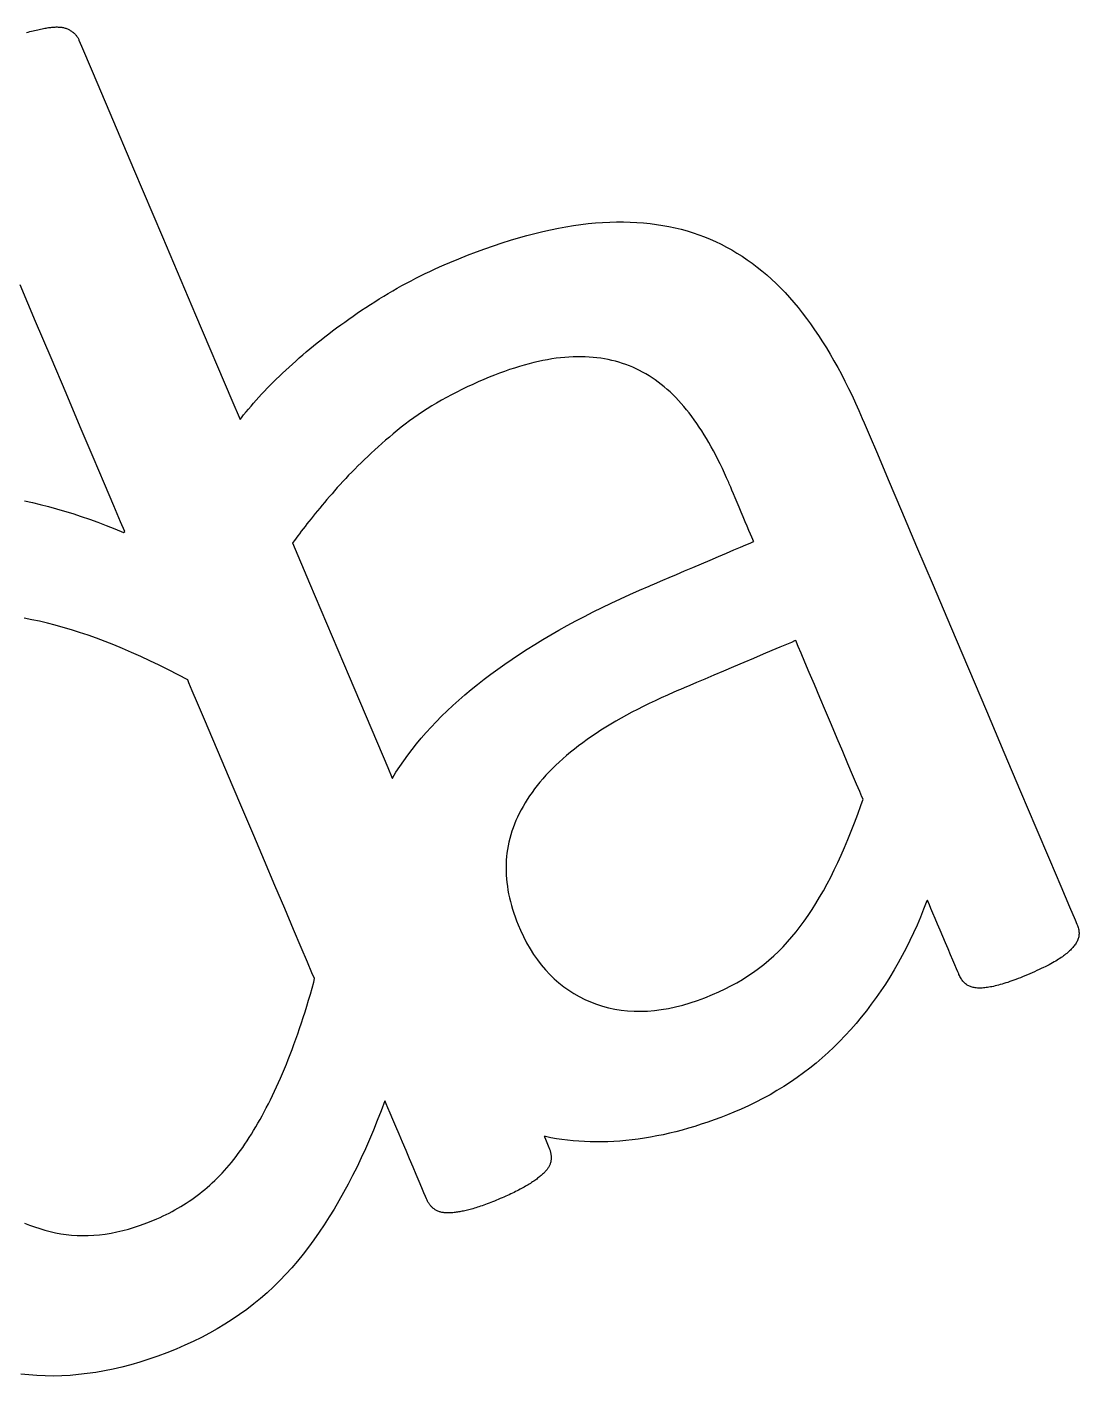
# Model space of a CAD drawing. Header units: millimetres. Extents: x 47 to 159, y 49 to 299.
# Drawn here: x 96.38 to 102.97, y 180.49 to 188.93 of the extents above; entities that cross this region are included whole.
import ezdxf

# ---------------------------------------------------------------- set-up
doc = ezdxf.new("R2010")
doc.units = ezdxf.units.MM

# ---------------------------------------------------------------- blocks, each defined once
blk = doc.blocks.new('angel 01')
for points in [[(-26.294, 137.1653), (-26.2446, 137.1548), (-26.1948, 137.1432), (-26.1446, 137.1306), (-26.0941, 137.1168), (-26.0431, 137.1019), (-25.9917, 137.086), (-25.9399, 137.069), (-25.8877, 137.0509), (-25.8351, 137.0317), (-25.7821, 137.0114), (-25.7287, 136.99), (-25.6749, 136.9675), (-25.6668, 136.9753), (-25.692, 137.0348), (-25.7349, 137.1358), (-25.7929, 137.2725), (-25.8637, 137.4392), (-25.9447, 137.6299), (-26.0334, 137.839), (-26.1274, 138.0605), (-26.2243, 138.2887), (-26.3215, 138.5177)], [(-26.2821, 140.0962), (-26.2712, 140.0994), (-26.2606, 140.1024), (-26.2502, 140.1052), (-26.2401, 140.1078), (-26.2303, 140.1102), (-26.2206, 140.1125), (-26.2112, 140.1147), (-26.202, 140.1167), (-26.193, 140.1187), (-26.1842, 140.1204), (-26.1757, 140.1221), (-26.1673, 140.1236), (-26.1592, 140.125), (-26.1513, 140.1262), (-26.1436, 140.1274), (-26.1361, 140.1284), (-26.1289, 140.1292), (-26.1218, 140.13), (-26.115, 140.1306), (-26.1084, 140.131), (-26.102, 140.1314), (-26.0958, 140.1316), (-26.0898, 140.1316), (-26.0838, 140.1315), (-26.078, 140.1313), (-26.0723, 140.1308), (-26.0666, 140.1302), (-26.0611, 140.1295), (-26.0557, 140.1286), (-26.0504, 140.1275), (-26.0452, 140.1263), (-26.0401, 140.1249), (-26.0351, 140.1233), (-26.0302, 140.1216), (-26.0254, 140.1197), (-26.0207, 140.1176), (-26.0162, 140.1154), (-26.0117, 140.1131), (-26.0073, 140.1106), (-26.003, 140.1079), (-25.999, 140.1051), (-25.9951, 140.1022), (-25.9913, 140.0993), (-25.9876, 140.0963), (-25.9841, 140.0932), (-25.9807, 140.0901), (-25.9775, 140.0868), (-25.9743, 140.0835), (-25.9714, 140.0801), (-25.9685, 140.0766), (-25.9659, 140.0731), (-25.9633, 140.0695), (-25.9609, 140.0657), (-25.9586, 140.0619), (-25.9565, 140.0581), (-25.9545, 140.0541), (-25.9527, 140.0501), (-25.936, 140.0109), (-25.8702, 139.8558), (-25.7597, 139.5954), (-25.6107, 139.2444), (-25.4296, 138.8178), (-25.2226, 138.3302), (-24.9961, 137.7965), (-24.9447, 137.6753), (-24.9364, 137.6859), (-24.9219, 137.7039), (-24.907, 137.7223), (-24.8916, 137.7407), (-24.8759, 137.7592), (-24.8598, 137.7777), (-24.8433, 137.7963), (-24.8265, 137.8148), (-24.8093, 137.8335), (-24.7917, 137.8522), (-24.7738, 137.8709), (-24.7555, 137.8896), (-24.7368, 137.9084), (-24.7178, 137.9273), (-24.6984, 137.9461), (-24.6786, 137.9651), (-24.6585, 137.984), (-24.638, 138.003), (-24.6171, 138.0221), (-24.5958, 138.0412), (-24.5742, 138.0603), (-24.5523, 138.0793), (-24.53, 138.0983), (-24.5074, 138.1172), (-24.4845, 138.1361), (-24.4612, 138.1549), (-24.4376, 138.1737), (-24.4137, 138.1924), (-24.3894, 138.2111), (-24.3648, 138.2297), (-24.3399, 138.2483), (-24.3146, 138.2668), (-24.2891, 138.2853), (-24.2631, 138.3037), (-24.2369, 138.322), (-24.2103, 138.3404), (-24.1834, 138.3586), (-24.1562, 138.3768), (-24.1287, 138.3948), (-24.101, 138.4126), (-24.0732, 138.43), (-24.0452, 138.4471), (-24.0171, 138.464), (-23.9888, 138.4805), (-23.9603, 138.4968), (-23.9317, 138.5128), (-23.9029, 138.5284), (-23.8739, 138.5438), (-23.8448, 138.5588), (-23.8155, 138.5736), (-23.786, 138.5881), (-23.7564, 138.6023), (-23.7266, 138.6161), (-23.6967, 138.6297), (-23.6665, 138.643), (-23.6319, 138.6578), (-23.5757, 138.6811), (-23.5202, 138.7032), (-23.4653, 138.7243), (-23.4111, 138.7442), (-23.3575, 138.763), (-23.3045, 138.7806), (-23.2522, 138.7972), (-23.2006, 138.8126), (-23.1495, 138.8269), (-23.0991, 138.8401), (-23.0494, 138.8521), (-23.0003, 138.863), (-22.9519, 138.8728), (-22.9041, 138.8815), (-22.8569, 138.8891), (-22.8104, 138.8955), (-22.7645, 138.9008), (-22.7193, 138.905), (-22.6746, 138.9082), (-22.6305, 138.9103), (-22.587, 138.9114), (-22.544, 138.9114), (-22.5016, 138.9104), (-22.4598, 138.9084), (-22.4186, 138.9054), (-22.3779, 138.9013), (-22.3377, 138.8962), (-22.2982, 138.89), (-22.2592, 138.8829), (-22.2208, 138.8747), (-22.1829, 138.8654), (-22.1456, 138.8552), (-22.1089, 138.8439), (-22.0727, 138.8316), (-22.0372, 138.8183), (-22.0021, 138.8039), (-21.9675, 138.7885), (-21.9334, 138.7721), (-21.8998, 138.7547), (-21.8666, 138.7363), (-21.8339, 138.7169), (-21.8017, 138.6966), (-21.7699, 138.6753), (-21.7386, 138.6529), (-21.7078, 138.6296), (-21.6775, 138.6053), (-21.6476, 138.5801), (-21.6182, 138.5538), (-21.5892, 138.5265), (-21.5607, 138.4983), (-21.5327, 138.469), (-21.5052, 138.4388), (-21.4781, 138.4076), (-21.4514, 138.3754), (-21.4251, 138.3422), (-21.3992, 138.3081), (-21.3735, 138.273), (-21.3482, 138.237), (-21.3232, 138.2), (-21.2986, 138.1621), (-21.2742, 138.1232), (-21.2502, 138.0834), (-21.2266, 138.0426), (-21.2032, 138.0009), (-21.1802, 137.9582), (-21.1576, 137.9146), (-21.1352, 137.87), (-21.1132, 137.8245), (-21.0915, 137.778), (-21.0702, 137.7306), (-21.0491, 137.6822), (-21.0372, 137.654), (-21.0061, 137.5808), (-20.9549, 137.4603), (-20.8865, 137.2991), (-20.8036, 137.1039), (-20.7092, 136.8814), (-20.606, 136.6384), (-20.4969, 136.3814), (-20.3848, 136.1172), (-20.2724, 135.8524), (-20.1626, 135.5937), (-20.0583, 135.3479), (-19.9622, 135.1215), (-19.8772, 134.9214), (-19.8062, 134.754), (-19.7519, 134.6262), (-19.7173, 134.5447), (-19.7051, 134.516), (-19.7023, 134.509), (-19.6999, 134.5022), (-19.6978, 134.4954), (-19.696, 134.4887), (-19.6946, 134.482), (-19.6935, 134.4755), (-19.6928, 134.4691), (-19.6924, 134.4627), (-19.6924, 134.4564), (-19.6927, 134.4502), (-19.6933, 134.4441), (-19.6943, 134.4381), (-19.6957, 134.4322), (-19.6973, 134.4263), (-19.6994, 134.4205), (-19.7017, 134.4149), (-19.7045, 134.4093), (-19.7075, 134.4038), (-19.7109, 134.3983), (-19.7145, 134.3928), (-19.7183, 134.3874), (-19.7223, 134.382), (-19.7266, 134.3765), (-19.7311, 134.3711), (-19.7359, 134.3658), (-19.7409, 134.3604), (-19.7462, 134.355), (-19.7516, 134.3497), (-19.7574, 134.3444), (-19.7633, 134.3391), (-19.7695, 134.3338), (-19.776, 134.3285), (-19.7826, 134.3232), (-19.7895, 134.318), (-19.7967, 134.3127), (-19.8041, 134.3075), (-19.8119, 134.3022), (-19.8202, 134.2969), (-19.8289, 134.2914), (-19.8381, 134.2859), (-19.8478, 134.2803), (-19.858, 134.2746), (-19.8686, 134.2688), (-19.8797, 134.2629), (-19.8912, 134.257), (-19.9033, 134.2509), (-19.9157, 134.2448), (-19.9287, 134.2386), (-19.9421, 134.2324), (-19.956, 134.226), (-19.9703, 134.2196), (-19.9852, 134.213), (-20.0005, 134.2064), (-20.0158, 134.1999), (-20.0307, 134.1937), (-20.0453, 134.1878), (-20.0595, 134.1821), (-20.0735, 134.1766), (-20.0872, 134.1714), (-20.1005, 134.1664), (-20.1136, 134.1616), (-20.1264, 134.1572), (-20.1388, 134.1529), (-20.151, 134.1489), (-20.1629, 134.1451), (-20.1744, 134.1416), (-20.1857, 134.1384), (-20.1966, 134.1353), (-20.2073, 134.1325), (-20.2176, 134.13), (-20.2277, 134.1277), (-20.2374, 134.1257), (-20.2469, 134.1238), (-20.2562, 134.1222), (-20.2652, 134.1208), (-20.274, 134.1196), (-20.2826, 134.1187), (-20.2909, 134.1179), (-20.299, 134.1174), (-20.3068, 134.117), (-20.3144, 134.1169), (-20.3218, 134.1171), (-20.3289, 134.1174), (-20.3358, 134.1179), (-20.3425, 134.1187), (-20.3489, 134.1197), (-20.3551, 134.1209), (-20.3611, 134.1223), (-20.3668, 134.1239), (-20.3723, 134.1258), (-20.3777, 134.1279), (-20.383, 134.1304), (-20.388, 134.1331), (-20.393, 134.1362), (-20.3978, 134.1395), (-20.4024, 134.1431), (-20.4069, 134.147), (-20.4113, 134.1513), (-20.4155, 134.1558), (-20.4196, 134.1606), (-20.4235, 134.1657), (-20.4272, 134.171), (-20.4309, 134.1767), (-20.4344, 134.1827), (-20.4377, 134.189), (-20.4409, 134.1955), (-20.4439, 134.2024), (-20.4457, 134.2066), (-20.4509, 134.2187), (-20.4589, 134.2377), (-20.4694, 134.2625), (-20.482, 134.2922), (-20.4963, 134.3257), (-20.5118, 134.3622), (-20.528, 134.4005), (-20.5447, 134.4398), (-20.5613, 134.479), (-20.5775, 134.5171), (-20.5928, 134.5531), (-20.6068, 134.5861), (-20.6191, 134.615), (-20.6292, 134.6389), (-20.6368, 134.6568), (-20.6414, 134.6677), (-20.6458, 134.6621), (-20.6652, 134.6112), (-20.6854, 134.561), (-20.7065, 134.5116), (-20.7283, 134.4629), (-20.751, 134.4149), (-20.7746, 134.3677), (-20.7989, 134.3212), (-20.8241, 134.2754), (-20.8502, 134.2303), (-20.877, 134.186), (-20.9047, 134.1424), (-20.9332, 134.0995), (-20.9625, 134.0574), (-20.9927, 134.016), (-21.0237, 133.9753), (-21.0555, 133.9354), (-21.0881, 133.8961), (-21.1216, 133.8577), (-21.1559, 133.8201), (-21.1909, 133.7836), (-21.2268, 133.7481), (-21.2633, 133.7137), (-21.3007, 133.6803), (-21.3388, 133.6479), (-21.3777, 133.6165), (-21.4173, 133.5862), (-21.4577, 133.5569), (-21.4988, 133.5286), (-21.5407, 133.5013), (-21.5834, 133.4751), (-21.6268, 133.4499), (-21.671, 133.4258), (-21.716, 133.4026), (-21.7617, 133.3805), (-21.8082, 133.3594), (-21.8525, 133.3406), (-21.8937, 133.3238), (-21.9348, 133.3078), (-21.9756, 133.2926), (-22.0163, 133.2782), (-22.0569, 133.2645), (-22.0972, 133.2517), (-22.1373, 133.2397), (-22.1773, 133.2285), (-22.217, 133.218), (-22.2566, 133.2084), (-22.296, 133.1995), (-22.3352, 133.1915), (-22.3742, 133.1842), (-22.4131, 133.1777), (-22.4517, 133.1721), (-22.4901, 133.1672), (-22.5284, 133.1631), (-22.5665, 133.1597), (-22.6042, 133.1571), (-22.6417, 133.1553), (-22.6788, 133.1543), (-22.7156, 133.1541), (-22.752, 133.1546), (-22.7882, 133.1559), (-22.824, 133.158), (-22.8594, 133.1609), (-22.8946, 133.1646), (-22.9294, 133.169), (-22.9638, 133.1743), (-22.998, 133.1803), (-23.0318, 133.1871), (-23.0403, 133.189), (-23.0375, 133.1824), (-23.0106, 133.119), (-23.0087, 133.1144), (-23.0069, 133.1097), (-23.0053, 133.105), (-23.0038, 133.1004), (-23.0025, 133.0958), (-23.0013, 133.0912), (-23.0003, 133.0866), (-22.9994, 133.0821), (-22.9986, 133.0775), (-22.998, 133.073), (-22.9975, 133.0685), (-22.9972, 133.064), (-22.997, 133.0595), (-22.9969, 133.0551), (-22.997, 133.0506), (-22.9973, 133.0462), (-22.9976, 133.0418), (-22.9982, 133.0374), (-22.9989, 133.033), (-22.9998, 133.0287), (-23.0009, 133.0243), (-23.0022, 133.02), (-23.0037, 133.0157), (-23.0054, 133.0113), (-23.0073, 133.007), (-23.0094, 133.0027), (-23.0117, 132.9985), (-23.0142, 132.9942), (-23.0169, 132.99), (-23.0198, 132.9857), (-23.0229, 132.9815), (-23.0262, 132.9773), (-23.0297, 132.9732), (-23.0334, 132.969), (-23.0373, 132.9649), (-23.0414, 132.9607), (-23.0457, 132.9565), (-23.0502, 132.9523), (-23.0549, 132.9481), (-23.0598, 132.9438), (-23.0649, 132.9395), (-23.0702, 132.9352), (-23.0757, 132.9308), (-23.0814, 132.9264), (-23.0873, 132.922), (-23.0934, 132.9176), (-23.0997, 132.9131), (-23.1062, 132.9086), (-23.1129, 132.9041), (-23.1198, 132.8995), (-23.127, 132.895), (-23.1343, 132.8904), (-23.1418, 132.8857), (-23.1495, 132.8811), (-23.1575, 132.8764), (-23.1657, 132.8717), (-23.1741, 132.867), (-23.1828, 132.8623), (-23.1916, 132.8575), (-23.2007, 132.8528), (-23.21, 132.848), (-23.2196, 132.8432), (-23.2294, 132.8384), (-23.2393, 132.8335), (-23.2496, 132.8287), (-23.26, 132.8238), (-23.2707, 132.8189), (-23.2816, 132.814), (-23.2927, 132.8091), (-23.3041, 132.8042), (-23.3156, 132.7992), (-23.3278, 132.7941), (-23.3398, 132.7891), (-23.3516, 132.7843), (-23.3632, 132.7796), (-23.3746, 132.7751), (-23.3858, 132.7708), (-23.3968, 132.7666), (-23.4076, 132.7626), (-23.4182, 132.7588), (-23.4286, 132.7551), (-23.4388, 132.7516), (-23.4487, 132.7482), (-23.4585, 132.745), (-23.4681, 132.742), (-23.4775, 132.7391), (-23.4867, 132.7364), (-23.4956, 132.7339), (-23.5044, 132.7315), (-23.513, 132.7293), (-23.5215, 132.7272), (-23.5298, 132.7252), (-23.5379, 132.7233), (-23.546, 132.7216), (-23.5539, 132.72), (-23.5616, 132.7185), (-23.5692, 132.7171), (-23.5767, 132.7158), (-23.584, 132.7147), (-23.5912, 132.7136), (-23.5982, 132.7127), (-23.6051, 132.7119), (-23.6118, 132.7112), (-23.6184, 132.7107), (-23.6248, 132.7103), (-23.6311, 132.7099), (-23.6373, 132.7097), (-23.6433, 132.7096), (-23.6492, 132.7097), (-23.655, 132.7099), (-23.6606, 132.7103), (-23.6661, 132.7108), (-23.6715, 132.7115), (-23.6767, 132.7124), (-23.6818, 132.7134), (-23.6868, 132.7145), (-23.6917, 132.7159), (-23.6964, 132.7173), (-23.701, 132.7189), (-23.7055, 132.7207), (-23.7098, 132.7226), (-23.714, 132.7247), (-23.7181, 132.727), (-23.7221, 132.7293), (-23.7259, 132.7319), (-23.7296, 132.7345), (-23.7332, 132.7373), (-23.7368, 132.7402), (-23.7402, 132.7432), (-23.7435, 132.7463), (-23.7467, 132.7496), (-23.7498, 132.753), (-23.7528, 132.7565), (-23.7557, 132.7601), (-23.7584, 132.7638), (-23.7611, 132.7677), (-23.7637, 132.7717), (-23.7662, 132.7758), (-23.7686, 132.78), (-23.7708, 132.7844), (-23.773, 132.7889), (-23.775, 132.7935), (-23.777, 132.7981), (-23.783, 132.8123), (-23.793, 132.8358), (-23.8064, 132.8674), (-23.8227, 132.9057), (-23.8412, 132.9494), (-23.8615, 132.9972), (-23.883, 133.0478), (-23.905, 133.0997), (-23.9272, 133.1518), (-23.9487, 133.2027), (-23.9693, 133.251), (-23.9881, 133.2955), (-24.0048, 133.3347), (-24.0187, 133.3675), (-24.0293, 133.3924), (-24.036, 133.4082), (-24.039, 133.4115), (-24.0617, 133.3493), (-24.0852, 133.2882), (-24.1093, 133.2281), (-24.134, 133.1691), (-24.1594, 133.1111), (-24.1855, 133.0541), (-24.2122, 132.9982), (-24.2396, 132.9434), (-24.2677, 132.8895), (-24.2963, 132.8367), (-24.3257, 132.785), (-24.3557, 132.7343), (-24.3863, 132.6847), (-24.4176, 132.6361), (-24.4496, 132.5885), (-24.4822, 132.542), (-24.5154, 132.4965), (-24.5494, 132.4521), (-24.5843, 132.4088), (-24.6203, 132.3668), (-24.6574, 132.3259), (-24.6956, 132.2863), (-24.7349, 132.2479), (-24.7752, 132.2107), (-24.8166, 132.1747), (-24.859, 132.1399), (-24.9026, 132.1064), (-24.9472, 132.074), (-24.9929, 132.0429), (-25.0397, 132.013), (-25.0876, 131.9843), (-25.1365, 131.9568), (-25.1865, 131.9305), (-25.2376, 131.9055), (-25.2898, 131.8816), (-25.3451, 131.8581), (-25.4027, 131.8351), (-25.4598, 131.8139), (-25.5165, 131.7943), (-25.5728, 131.7763), (-25.6287, 131.7601), (-25.6842, 131.7455), (-25.7392, 131.7326), (-25.7939, 131.7214), (-25.8481, 131.7118), (-25.9019, 131.7039), (-25.9553, 131.6977), (-26.0082, 131.6932), (-26.0608, 131.6903), (-26.1129, 131.6891), (-26.1646, 131.6896), (-26.2159, 131.6918), (-26.2668, 131.6956), (-26.3172, 131.7009)], [(-26.2946, 132.6451), (-26.2629, 132.633), (-26.231, 132.6218), (-26.1987, 132.6114), (-26.1662, 132.6021), (-26.1333, 132.5936), (-26.1002, 132.5861), (-26.0668, 132.5797), (-26.0331, 132.5748), (-25.999, 132.5711), (-25.9647, 132.5689), (-25.9301, 132.5679), (-25.8951, 132.5684), (-25.8599, 132.5701), (-25.8243, 132.5733), (-25.7885, 132.5777), (-25.7523, 132.5836), (-25.7158, 132.5907), (-25.679, 132.5993), (-25.6419, 132.6091), (-25.6045, 132.6203), (-25.5668, 132.6329), (-25.5288, 132.6468), (-25.4905, 132.6621), (-25.4646, 132.673), (-25.4453, 132.6817), (-25.4262, 132.6906), (-25.4073, 132.6997), (-25.3886, 132.7091), (-25.3701, 132.7188), (-25.3519, 132.7288), (-25.3338, 132.739), (-25.316, 132.7496), (-25.2984, 132.7603), (-25.281, 132.7714), (-25.2638, 132.7827), (-25.2468, 132.7943), (-25.2301, 132.8061), (-25.2135, 132.8182), (-25.1972, 132.8306), (-25.1811, 132.8433), (-25.1652, 132.8562), (-25.1494, 132.8695), (-25.1338, 132.8832), (-25.1182, 132.8974), (-25.1028, 132.9119), (-25.0876, 132.927), (-25.0724, 132.9424), (-25.0574, 132.9583), (-25.0425, 132.9746), (-25.0277, 132.9913), (-25.013, 133.0084), (-24.9984, 133.026), (-24.984, 133.044), (-24.9697, 133.0624), (-24.9555, 133.0813), (-24.9415, 133.1006), (-24.9275, 133.1203), (-24.9137, 133.1404), (-24.9, 133.161), (-24.8864, 133.182), (-24.8729, 133.2035), (-24.8594, 133.2255), (-24.846, 133.2479), (-24.8327, 133.2708), (-24.8195, 133.2942), (-24.8063, 133.318), (-24.7933, 133.3423), (-24.7803, 133.3671), (-24.7674, 133.3923), (-24.7545, 133.418), (-24.7418, 133.4442), (-24.7291, 133.4709), (-24.7165, 133.498), (-24.704, 133.5256), (-24.6916, 133.5536), (-24.6792, 133.5822), (-24.6669, 133.6112), (-24.6547, 133.6407), (-24.6426, 133.6709), (-24.6306, 133.7017), (-24.6186, 133.733), (-24.6068, 133.7649), (-24.595, 133.7974), (-24.5833, 133.8305), (-24.5718, 133.8642), (-24.5603, 133.8985), (-24.5489, 133.9333), (-24.5375, 133.9688), (-24.5263, 134.0048), (-24.5152, 134.0414), (-24.5041, 134.0786), (-24.4931, 134.1164), (-24.4822, 134.1547), (-24.4794, 134.1779), (-24.4944, 134.2133), (-24.5222, 134.2788), (-24.561, 134.3703), (-24.6092, 134.4837), (-24.6648, 134.6147), (-24.7261, 134.7592), (-24.7914, 134.913), (-24.8588, 135.0719), (-24.9267, 135.2318), (-24.9933, 135.3885), (-25.0566, 135.5379), (-25.1151, 135.6757), (-25.167, 135.7978), (-25.2104, 135.9001), (-25.2436, 135.9782), (-25.2648, 136.0282), (-25.2722, 136.0458), (-25.3325, 136.0775), (-25.3921, 136.108), (-25.451, 136.1372), (-25.5092, 136.1651), (-25.5666, 136.1918), (-25.6234, 136.2172), (-25.6794, 136.2413), (-25.7346, 136.2641), (-25.7892, 136.2857), (-25.843, 136.306), (-25.8962, 136.325), (-25.9486, 136.3427), (-26.0002, 136.3592), (-26.0512, 136.3744), (-26.1014, 136.3883), (-26.1509, 136.4009), (-26.1997, 136.4122), (-26.2478, 136.4223), (-26.2955, 136.4309)]]:
    blk.add_lwpolyline(points)
for points in [[(-24.6167, 136.9027), (-24.5095, 136.6501), (-24.262, 136.067), (-24.02, 135.497), (-23.9914, 135.4297), (-23.9908, 135.4308), (-23.9684, 135.4672), (-23.9449, 135.5034), (-23.9202, 135.5394), (-23.8945, 135.5751), (-23.8676, 135.6105), (-23.8396, 135.6458), (-23.8104, 135.6807), (-23.7802, 135.7155), (-23.7489, 135.7499), (-23.7165, 135.7842), (-23.6829, 135.8182), (-23.6483, 135.8519), (-23.6125, 135.8855), (-23.5757, 135.9187), (-23.5377, 135.9518), (-23.4986, 135.9846), (-23.4584, 136.0171), (-23.4172, 136.0494), (-23.3748, 136.0815), (-23.3313, 136.1133), (-23.2867, 136.1449), (-23.2412, 136.1761), (-23.1947, 136.207), (-23.1472, 136.2376), (-23.0989, 136.2678), (-23.0495, 136.2978), (-22.9993, 136.3275), (-22.9481, 136.3568), (-22.896, 136.3858), (-22.8429, 136.4146), (-22.7888, 136.443), (-22.7339, 136.4711), (-22.678, 136.4989), (-22.6211, 136.5263), (-22.5633, 136.5535), (-22.5045, 136.5803), (-22.4449, 136.6069), (-22.3842, 136.6331), (-22.3699, 136.6392), (-22.355, 136.6455), (-22.3303, 136.656), (-22.2974, 136.67), (-22.2575, 136.6869), (-22.2121, 136.7062), (-22.1624, 136.7272), (-22.1099, 136.7495), (-22.056, 136.7724), (-22.0019, 136.7954), (-21.949, 136.8178), (-21.8988, 136.8391), (-21.8526, 136.8588), (-21.8117, 136.8761), (-21.7775, 136.8906), (-21.7514, 136.9017), (-21.7347, 136.9088), (-21.7289, 136.9113), (-21.7303, 136.9146), (-21.7343, 136.924), (-21.7405, 136.9387), (-21.7487, 136.958), (-21.7585, 136.9811), (-21.7696, 137.0072), (-21.7816, 137.0356), (-21.7943, 137.0654), (-21.8072, 137.0959), (-21.8202, 137.1264), (-21.8328, 137.156), (-21.8447, 137.1841), (-21.8556, 137.2097), (-21.8651, 137.2322), (-21.873, 137.2508), (-21.8789, 137.2647), (-21.8825, 137.2732), (-21.8856, 137.2805), (-21.8986, 137.3105), (-21.9118, 137.3399), (-21.9252, 137.3688), (-21.9388, 137.3972), (-21.9526, 137.425), (-21.9666, 137.4522), (-21.9807, 137.4789), (-21.9951, 137.5051), (-22.0096, 137.5307), (-22.0244, 137.5558), (-22.0393, 137.5803), (-22.0545, 137.6043), (-22.0698, 137.6277), (-22.0853, 137.6506), (-22.101, 137.6729), (-22.1169, 137.6947), (-22.133, 137.716), (-22.1493, 137.7367), (-22.1659, 137.7568), (-22.1827, 137.7762), (-22.1997, 137.795), (-22.217, 137.8132), (-22.2346, 137.8308), (-22.2524, 137.8477), (-22.2705, 137.864), (-22.2888, 137.8797), (-22.3074, 137.8947), (-22.3262, 137.9092), (-22.3453, 137.9229), (-22.3646, 137.9361), (-22.3842, 137.9486), (-22.404, 137.9605), (-22.4241, 137.9718), (-22.4445, 137.9825), (-22.4651, 137.9925), (-22.486, 138.0019), (-22.5071, 138.0106), (-22.5286, 138.0188), (-22.5503, 138.0263), (-22.5723, 138.0332), (-22.5947, 138.0395), (-22.6173, 138.0452), (-22.6402, 138.0502), (-22.6634, 138.0546), (-22.6869, 138.0583), (-22.7107, 138.0615), (-22.7348, 138.064), (-22.7591, 138.0659), (-22.7838, 138.0671), (-22.8088, 138.0677), (-22.834, 138.0677), (-22.8596, 138.067), (-22.8854, 138.0657), (-22.9116, 138.0639), (-22.9382, 138.0613), (-22.9652, 138.0581), (-22.9925, 138.0541), (-23.0203, 138.0495), (-23.0485, 138.0441), (-23.0771, 138.0381), (-23.1061, 138.0313), (-23.1354, 138.0239), (-23.1652, 138.0158), (-23.1954, 138.007), (-23.226, 137.9975), (-23.257, 137.9873), (-23.2883, 137.9764), (-23.3201, 137.9648), (-23.3523, 137.9525), (-23.3849, 137.9395), (-23.4179, 137.9259), (-23.4529, 137.9108), (-23.4877, 137.8953), (-23.5218, 137.8795), (-23.5554, 137.8634), (-23.5883, 137.847), (-23.6207, 137.8302), (-23.6524, 137.8132), (-23.6835, 137.7959), (-23.714, 137.7783), (-23.7439, 137.7604), (-23.7732, 137.7422), (-23.8019, 137.7237), (-23.8299, 137.7049), (-23.8574, 137.6858), (-23.8842, 137.6664), (-23.9104, 137.6467), (-23.9361, 137.6267), (-23.961, 137.6064), (-23.9856, 137.5859), (-24.0096, 137.5655), (-24.0333, 137.5452), (-24.0565, 137.5249), (-24.0792, 137.5047), (-24.1016, 137.4846), (-24.1235, 137.4645), (-24.1449, 137.4446), (-24.166, 137.4247), (-24.1866, 137.4049), (-24.2067, 137.3851), (-24.2264, 137.3654), (-24.2457, 137.3458), (-24.2646, 137.3263), (-24.283, 137.3068), (-24.301, 137.2875), (-24.3186, 137.2682), (-24.3357, 137.2489), (-24.3524, 137.2298), (-24.3688, 137.211), (-24.3848, 137.1924), (-24.4004, 137.1741), (-24.4157, 137.156), (-24.4307, 137.1383), (-24.4453, 137.1208), (-24.4596, 137.1036), (-24.4735, 137.0866), (-24.4871, 137.0699), (-24.5003, 137.0535), (-24.5131, 137.0374), (-24.5256, 137.0215), (-24.5378, 137.0059), (-24.5496, 136.9906), (-24.561, 136.9755), (-24.5721, 136.9607), (-24.5829, 136.9462), (-24.5934, 136.9322), (-24.6038, 136.9188), (-24.6139, 136.906)], [(-21.4661, 136.2921), (-21.4731, 136.2891), (-21.4932, 136.2806), (-21.5246, 136.2673), (-21.5656, 136.2499), (-21.6145, 136.2291), (-21.6696, 136.2058), (-21.7292, 136.1805), (-21.7916, 136.154), (-21.8551, 136.127), (-21.918, 136.1003), (-21.9787, 136.0746), (-22.0353, 136.0505), (-22.0862, 136.0289), (-22.1298, 136.0104), (-22.1642, 135.9958), (-22.1879, 135.9858), (-22.199, 135.981), (-22.2281, 135.9686), (-22.268, 135.951), (-22.3072, 135.9334), (-22.3455, 135.9156), (-22.3831, 135.8977), (-22.4199, 135.8796), (-22.4558, 135.8614), (-22.491, 135.8431), (-22.5254, 135.8246), (-22.559, 135.806), (-22.5917, 135.7873), (-22.6237, 135.7684), (-22.6549, 135.7494), (-22.6853, 135.7303), (-22.715, 135.7111), (-22.7438, 135.6917), (-22.7718, 135.6722), (-22.799, 135.6525), (-22.8255, 135.6327), (-22.8512, 135.6127), (-22.8761, 135.5926), (-22.9003, 135.5724), (-22.9237, 135.5521), (-22.9464, 135.5316), (-22.9684, 135.511), (-22.9895, 135.4903), (-23.01, 135.4694), (-23.0297, 135.4485), (-23.0486, 135.4274), (-23.0668, 135.4061), (-23.0842, 135.3848), (-23.1009, 135.3633), (-23.1168, 135.3417), (-23.132, 135.3199), (-23.1464, 135.2981), (-23.16, 135.276), (-23.1729, 135.2539), (-23.1851, 135.2318), (-23.1965, 135.2096), (-23.2072, 135.1874), (-23.2172, 135.1651), (-23.2264, 135.1428), (-23.2349, 135.1204), (-23.2426, 135.098), (-23.2496, 135.0755), (-23.2559, 135.0529), (-23.2614, 135.0304), (-23.2662, 135.0077), (-23.2702, 134.985), (-23.2735, 134.9623), (-23.2761, 134.9395), (-23.2779, 134.9167), (-23.279, 134.8938), (-23.2794, 134.8707), (-23.2791, 134.8475), (-23.2781, 134.8243), (-23.2764, 134.8009), (-23.2741, 134.7775), (-23.2711, 134.7539), (-23.2674, 134.7303), (-23.263, 134.7065), (-23.258, 134.6827), (-23.2523, 134.6587), (-23.2459, 134.6347), (-23.2388, 134.6106), (-23.231, 134.5863), (-23.2226, 134.562), (-23.2135, 134.5375), (-23.2037, 134.5129), (-23.1895, 134.4798), (-23.1705, 134.4393), (-23.1503, 134.4005), (-23.1291, 134.3633), (-23.1067, 134.3278), (-23.0832, 134.294), (-23.0586, 134.2617), (-23.0328, 134.2312), (-23.006, 134.2022), (-22.9779, 134.175), (-22.9488, 134.1493), (-22.9185, 134.1254), (-22.8871, 134.103), (-22.8546, 134.0824), (-22.821, 134.0634), (-22.7862, 134.046), (-22.7503, 134.0303), (-22.7132, 134.0163), (-22.6755, 134.004), (-22.6371, 133.9937), (-22.598, 133.9854), (-22.5584, 133.979), (-22.5181, 133.9747), (-22.4772, 133.9722), (-22.4357, 133.9718), (-22.3935, 133.9734), (-22.3508, 133.9769), (-22.3074, 133.9823), (-22.2633, 133.9898), (-22.2187, 133.9992), (-22.1734, 134.0106), (-22.1276, 134.024), (-22.0811, 134.0393), (-22.0339, 134.0566), (-21.9862, 134.0758), (-21.9465, 134.0932), (-21.9086, 134.1112), (-21.8714, 134.1302), (-21.8351, 134.1502), (-21.7996, 134.1712), (-21.7649, 134.1933), (-21.731, 134.2163), (-21.698, 134.2404), (-21.6658, 134.2654), (-21.6343, 134.2915), (-21.6038, 134.3186), (-21.574, 134.3466), (-21.545, 134.3757), (-21.5169, 134.4058), (-21.4896, 134.4369), (-21.4631, 134.469), (-21.4375, 134.5021), (-21.4125, 134.5362), (-21.3879, 134.5717), (-21.3636, 134.6085), (-21.3396, 134.6465), (-21.316, 134.6859), (-21.2926, 134.7265), (-21.2697, 134.7685), (-21.247, 134.8117), (-21.2247, 134.8562), (-21.2027, 134.9021), (-21.181, 134.9492), (-21.1597, 134.9976), (-21.1387, 135.0473), (-21.118, 135.0983), (-21.0976, 135.1507), (-21.0776, 135.2043), (-21.0579, 135.2592), (-21.0446, 135.2993), (-21.051, 135.3144), (-21.0646, 135.3464), (-21.0844, 135.3931), (-21.1095, 135.4521), (-21.1388, 135.5211), (-21.1713, 135.5978), (-21.2062, 135.6799), (-21.2424, 135.7651), (-21.2789, 135.8512), (-21.3148, 135.9357), (-21.349, 136.0165), (-21.3807, 136.0911), (-21.4088, 136.1573), (-21.4324, 136.2129), (-21.4505, 136.2554), (-21.462, 136.2826)]]:
    blk.add_lwpolyline(points, close=True)

msp = doc.modelspace()

# ---------------------------------------------------------------- block references
msp.add_blockref('angel 01', (122.6612, 48.8006))

doc.saveas('drawing.dxf')
